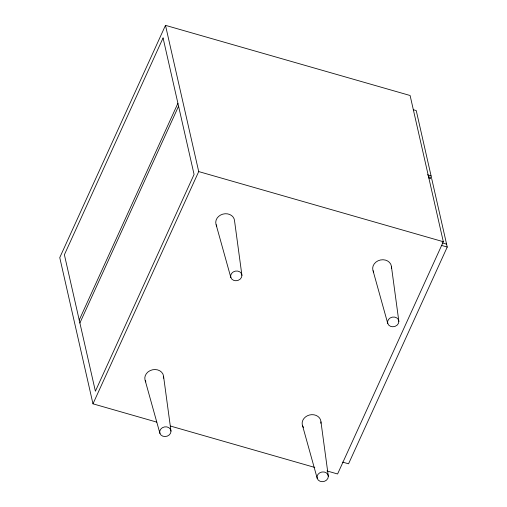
<?xml version="1.0" encoding="UTF-8"?>
<svg xmlns="http://www.w3.org/2000/svg" width="507" height="507" viewBox="0 0 507 507"><rect width="100%" height="100%" fill="white"/><g stroke="black" fill="none" stroke-linecap="round" stroke-linejoin="round"><path stroke-width="0.76" d="M326.952 470.927L337.586 473.982L443.321 241.725L410.106 95.506L165.491 25.35L59.756 257.6L92.977 403.826L156.79 422.128M79.225 320.05L177.913 103.276M79.891 322.972L178.578 106.204M92.977 403.826L198.712 171.575L165.491 25.35M428.77 177.957L431.742 178.813L447.244 247.048L348.556 463.816L342.612 462.111M413.268 109.721L416.241 110.577L431.476 177.646L428.504 176.791M427.363 174.82L431.077 175.885M198.712 171.575L443.321 241.725M442.123 242.847L446.585 244.127M441.299 245.344L447.244 247.048M170.46 426.051L314.796 467.441M373.089 270.852L387.804 323.669M302.565 425.76L317.281 478.576M216.159 224.829L230.875 277.646M145.224 380.637L159.946 433.453M391.493 266.98L398.851 321.343A5.691 4.836 -12.8 0 1 390.58 326.362A5.691 4.836 -12.8 0 1 390.181 317.959A5.691 4.836 -12.8 0 1 398.851 321.343M320.969 421.887L328.327 476.257A5.691 4.836 -12.8 0 1 320.056 481.27A5.691 4.836 -12.8 0 1 319.651 472.866A5.691 4.836 -12.8 0 1 328.327 476.257M241.921 275.326A5.691 4.836 -12.8 0 0 233.252 271.936A5.691 4.836 -12.8 0 0 233.651 280.339A5.691 4.836 -12.8 0 0 241.921 275.326L234.564 220.957A9.487 8.061 -12.8 0 0 222.738 214.163A9.487 8.061 -12.8 0 0 216.787 226.103M163.628 376.764L170.986 431.134A5.691 4.836 -12.8 0 1 162.715 436.147A5.691 4.836 -12.8 0 1 162.316 427.743A5.691 4.836 -12.8 0 1 170.986 431.134M303.598 427.623A9.487 8.061 -12.8 0 1 309.543 414.986A9.487 8.061 -12.8 0 1 320.893 423.307M145.851 381.91A9.487 8.061 -12.8 0 1 152.607 369.768A9.487 8.061 -12.8 0 1 163.552 378.184M373.716 272.12A9.487 8.061 -12.8 0 1 380.472 259.983A9.487 8.061 -12.8 0 1 391.417 268.399M163.07 37.968L64.389 254.736L95.392 391.208L194.08 174.44L163.07 37.968"/></g></svg>
